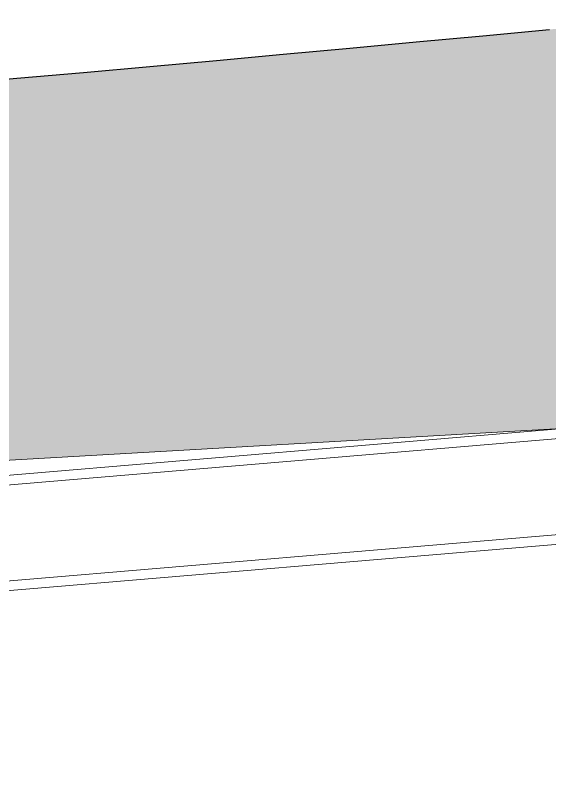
# Model space of a CAD drawing. Header units: millimetres. Extents: x -900937 to 446764, y -52814 to 307651.
# Drawn here: x 26986 to 33665, y 12891 to 22665 of the extents above; entities that cross this region are included whole.
import ezdxf

# ---------------------------------------------------------------- set-up
doc = ezdxf.new("R2010")
doc.units = ezdxf.units.MM
doc.header["$LTSCALE"] = 100
doc.header["$MEASUREMENT"] = 0
doc.linetypes.add('DASHED', pattern=[19.05, 12.7, -6.35])
for name, color, linetype, lineweight in [('0-HATCH', 8, 'Continuous', 0), ('con_hidden', 13, 'DASHED', 0), ('MB- XLHN 20160810$0$1ST_ALIGSIDEWALK', 5, 'Continuous', 18)]:
    doc.layers.add(name, color=color, linetype=linetype, lineweight=lineweight)
doc.layers.add('CP2-CWS-DT-PJGN-00024$0$timtuyen', color=1, linetype='Continuous')
doc.layers.add('MB- XLHN 20160810$0$Row1', color=5, linetype='Continuous')

# ---------------------------------------------------------------- blocks, each defined once
blk = doc.blocks.new('dfjghjk')
at = {"layer": 'con_hidden', "ltscale": 0.4, "flags": 128}
for points in [[(-80.4804, 258.6008), (-51.8313, 260.9843)], [(-80.4757, 258.4807), (-51.8182, 260.865)], [(-80.4287, 257.2805), (-51.6877, 259.6717)], [(-80.424, 257.1605), (-51.6746, 259.5524)]]:
    blk.add_lwpolyline(points, dxfattribs=at)

msp = doc.modelspace()

# ---------------------------------------------------------------- hatches: boundary and pattern name
at = {"layer": '0-HATCH'}
h = msp.add_hatch(dxfattribs=at)
h.set_pattern_fill('ANGLE', color=256, scale=100, angle=-14.69838)
h.set_pattern_definition([(44.9883, (-68837.4, -83715.86), (-493.8133, 494.0148), [508, -190.5]), (134.9883, (-68837.4, -83715.86), (-494.0148, -493.8133), [508, -190.5])])
h.paths.add_polyline_path([(135495.9, 32000.9, -0.026195), (145868.7, 33430.8), (164800.9, 35036.4), (164378.4, 40018.6), (139833, 37936.9, -0.024954), (33664.9, 22491.6, -0.02489), (-73239.9, 17699.3), (-75274.1, 17035.2, 0.850603), (-74818.6, 14109.3), (-69323.2, 14072.7), (-26133.7, 14074.5), (34137, 17513.9, 0.023703)])

# ---------------------------------------------------------------- linework, layer by layer
at = {"layer": 'CP2-CWS-DT-PJGN-00024$0$timtuyen'}
msp.add_arc((-67892.2, 1093191.3, 0), 1145005.3, 223.3188578, 281.9329331, dxfattribs=at)
at = {"layer": 'MB- XLHN 20160810$0$1ST_ALIGSIDEWALK'}
msp.add_line((-26133.7, 14074.5, 0), (34137, 17513.9, 0), dxfattribs=at)
at = {"layer": 'MB- XLHN 20160810$0$Row1'}
msp.add_arc((-67893.4, 1093218, 0), 1075532, 269.7151822, 275.4182892, dxfattribs=at)
msp.add_arc((-67893.4, 1093218, 0), 1075532, 269.7151822, 275.4182892, dxfattribs=at)

# ---------------------------------------------------------------- block references
at = {"xscale": 999.9999999999999, "yscale": 999.9999999999999, "zscale": 999.9999999999999, "rotation": 0.05812557092628745}
msp.add_blockref('dfjghjk', (103244.6, -241977.5, 0), dxfattribs=at)

doc.saveas('drawing.dxf')
